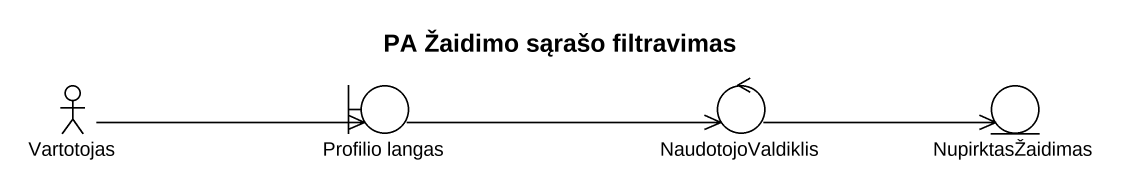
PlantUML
@startuml
title PA Žaidimo sąrašo filtravimas
actor Vartotojas
boundary "Profilio langas" as Profilio_langas
control NaudotojoValdiklis
entity NupirktasŽaidimas
Vartotojas -right-> Profilio_langas
Profilio_langas -right-> NaudotojoValdiklis
NaudotojoValdiklis -right-> NupirktasŽaidimas
@enduml
